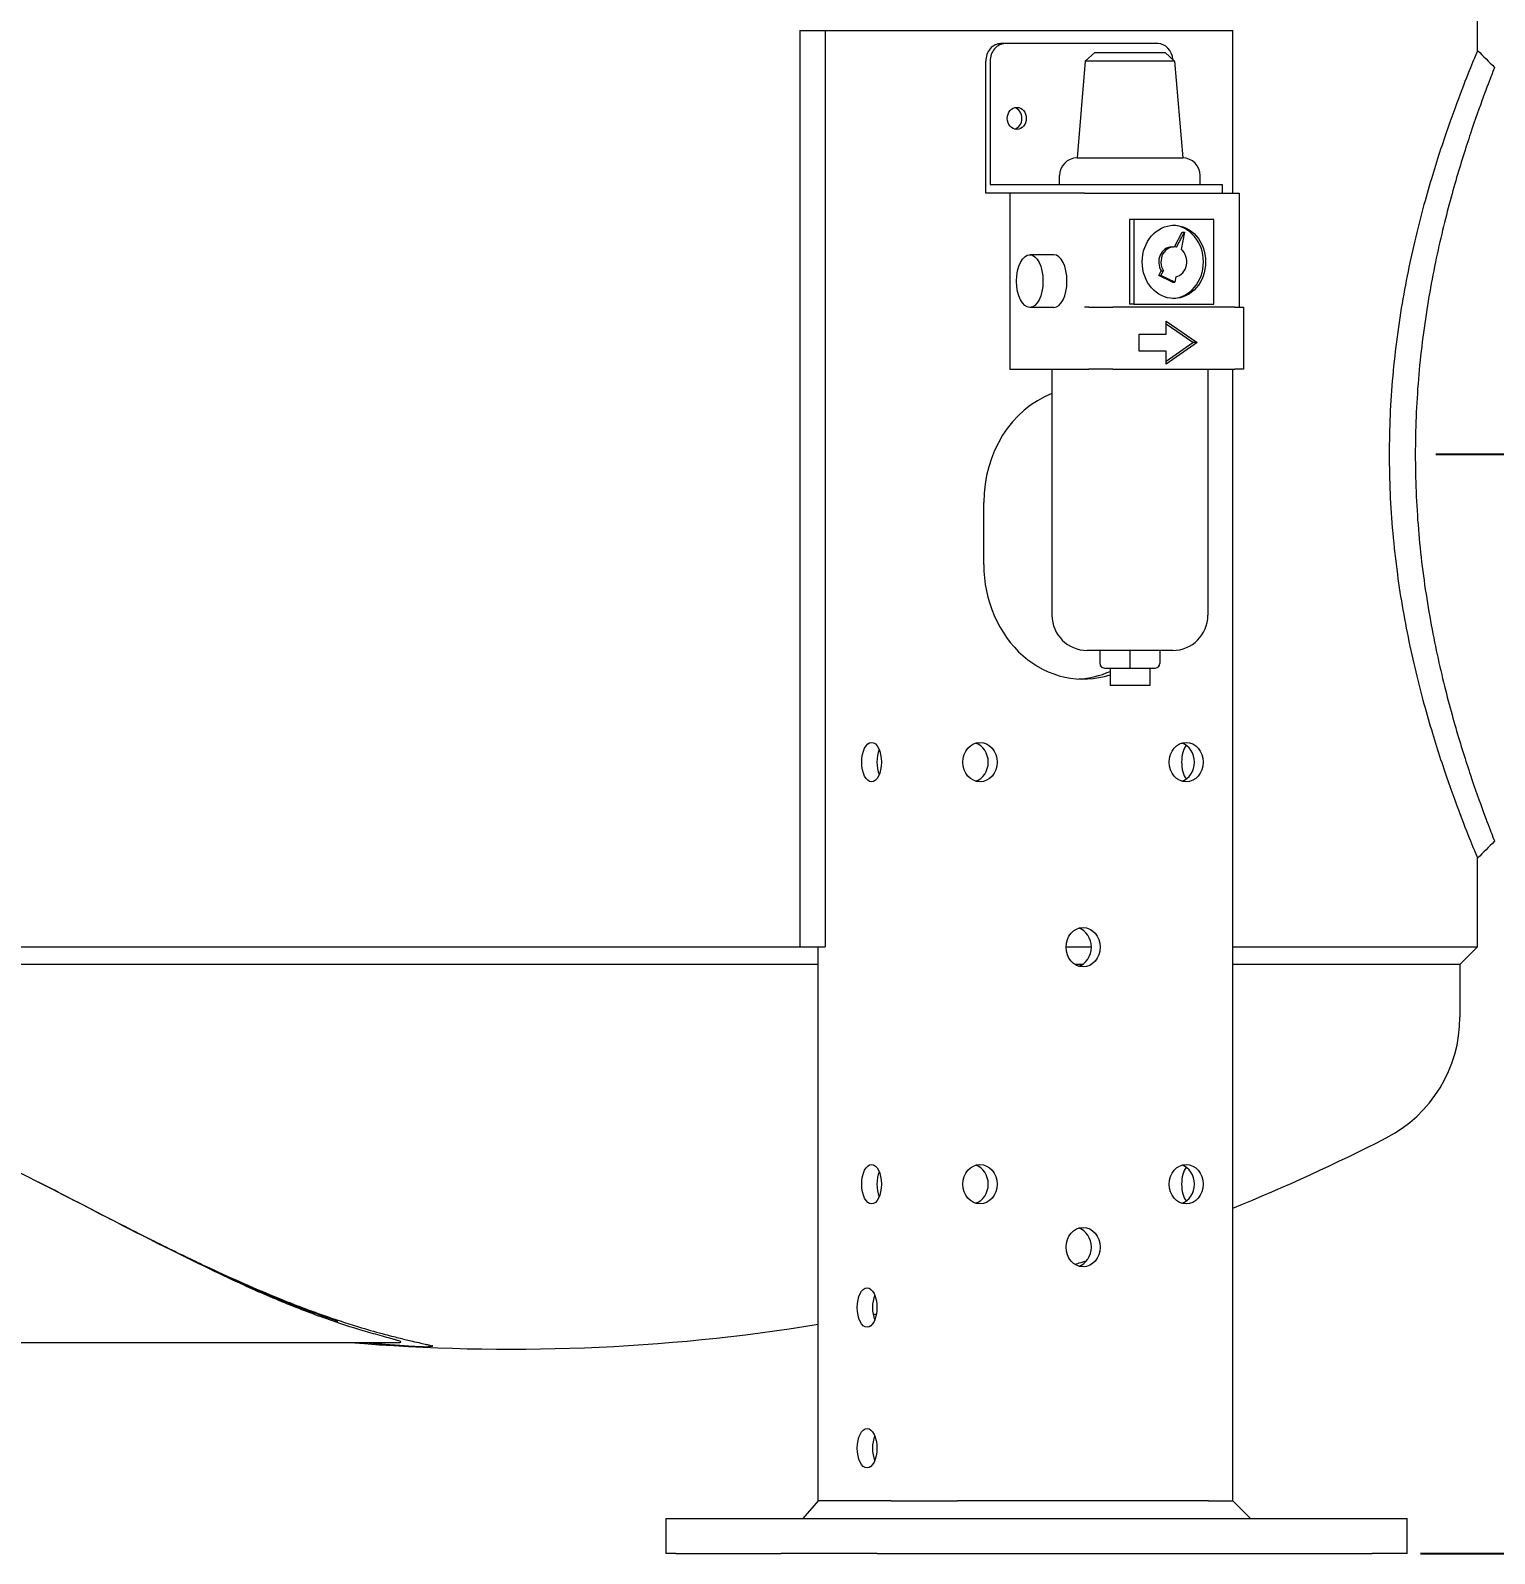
# Model space of a CAD drawing. Header units: inches. Extents: x 14 to 368, y 5 to 236.
# Drawn here: x 68.16 to 88.97, y 37.95 to 59.6 of the extents above; entities that cross this region are included whole.
import ezdxf

# ---------------------------------------------------------------- set-up
doc = ezdxf.new("R2010")
doc.units = ezdxf.units.IN
doc.header["$LTSCALE"] = 11
doc.header["$MEASUREMENT"] = 0
doc.linetypes.add('CHAIN', pattern=[0.7087, 0.4724, -0.0591, 0.1181, -0.0591])
for name, color, linetype, lineweight in [('Centerline (ANSI)', 7, 'Continuous', 25), ('Dimension (ANSI)', 7, 'Continuous', 25), ('Visible (ANSI)', 7, 'Continuous', 50)]:
    doc.layers.add(name, color=color, linetype=linetype, lineweight=lineweight)
doc.styles.add('MEMCOR Medium', font='arial.ttf')
doc.dimstyles.new('Default (ANSI)', dxfattribs={"dimscale": 11, "dimtxt": 0.15, "dimasz": 0.098425, "dimexe": 0.125, "dimexo": 0.0625, "dimgap": 0.031496, "dimtad": 0, "dimtih": 1, "dimtoh": 1, "dimdec": 4, "dimrnd": 1e-08, "dimzin": 3, "dimdsep": 46, "dimlunit": 5, "dimtxsty": 'MEMCOR Medium', "dimcen": 0.09, "dimdle": 0.393701, "dimclrd": 256, "dimclre": 256, "dimclrt": 256, "dimadec": 0, "dimazin": 1, "dimtfac": 0.8, "dimtofl": 0, "dimtmove": 0, "dimatfit": 3, "dimfxl": 1, "dimfrac": 1, "dimtolj": 1, "dimtzin": 4, "dimlwd": -1, "dimlwe": -1, "dimarcsym": 0})

# ---------------------------------------------------------------- blocks, each defined once
blk = doc.blocks.new('*D22')
at = {"layer": 'Defpoints', "color": 0, "transparency": 16777216}
for p in [(126.01, 53.571), (137.369, 53.571), (87.233, 37.946)]:
    blk.add_point(p, dxfattribs=at)
at = {"layer": 'Dimension (ANSI)', "transparency": 16777216}
for p, q in [((126.698, 53.571), (138.744, 53.571)), ((137.369, 52.488), (137.369, 48.859)), ((137.369, 39.028), (137.369, 42.657)), ((87.92, 37.946), (138.744, 37.946))]:
    blk.add_line(p, q, dxfattribs=at)
for points in [[(137.189, 52.488), (137.55, 52.488), (137.369, 53.571)], [(137.189, 39.028), (137.55, 39.028), (137.369, 37.946)]]:
    blk.add_solid(points, dxfattribs=at)
at = {"layer": 'Dimension (ANSI)', "transparency": 16777216, "char_height": 1.65, "attachment_point": 5, "style": 'MEMCOR Medium'}
for s, insert in [('\\A1; 15{\\H0.8x;\\S5#8;} in', (137.369, 47.455)), ('\\A1;[396.9 mm]', (137.369, 44.354))]:
    blk.add_mtext(s, dxfattribs=dict(at, insert=insert))

msp = doc.modelspace()

# ---------------------------------------------------------------- linework, layer by layer
at = {"layer": 'Centerline (ANSI)', "linetype": 'CHAIN', "ltscale": 0.952448}
msp.add_line((88.136408, 53.57051), (126.010408, 53.57051), dxfattribs=at)
at = {"layer": 'Visible (ANSI)', "linetype": 'Continuous', "lineweight": 18}
for p, q in [((88.731663, 59.311206), (88.731663, 82.573498)), ((79.098223, 59.59551), (79.461065, 59.59551)), ((79.098223, 59.59551), (79.098223, 46.57051)), ((79.461065, 59.59551), (80.398407, 59.59551)), ((79.461065, 59.59551), (79.461065, 46.57051)), ((80.398407, 59.59551), (81.340965, 59.59551)), ((81.340965, 59.59551), (84.908989, 59.59551)), ((84.908989, 59.59551), (85.253989, 59.59551)), ((85.253989, 57.28301), (85.253989, 59.59551)), ((82.020508, 59.40801), (81.958008, 59.40801)), ((84.185571, 59.40801), (82.020508, 59.40801)), ((81.741501, 57.28301), (81.741501, 59.15801)), ((81.804001, 59.15801), (81.804001, 57.40801)), ((83.155159, 59.158442), (83.040539, 57.78301)), ((83.290539, 59.28301), (83.155159, 59.158442)), ((84.42592, 59.158442), (83.155159, 59.158442)), ((83.290539, 59.28301), (84.290539, 59.28301)), ((84.290539, 59.28301), (84.42592, 59.158442)), ((84.42592, 59.158442), (84.540539, 57.78301)), ((83.040539, 57.78301), (84.540539, 57.78301)), ((81.804001, 57.40801), (82.304001, 57.40801)), ((82.304001, 57.40801), (85.103039, 57.40801)), ((82.790539, 57.40801), (82.790539, 57.53301)), ((84.790539, 57.40801), (84.790539, 57.53301)), ((85.103039, 57.40801), (85.103039, 57.28301)), ((82.304001, 57.28301), (81.741501, 57.28301)), ((82.083008, 57.28301), (82.083008, 54.78301)), ((82.935086, 57.28301), (82.304001, 57.28301)), ((83.145508, 57.28301), (82.935086, 57.28301)), ((83.145508, 57.28301), (83.487014, 57.28301)), ((83.487014, 57.28301), (84.353039, 57.28301)), ((84.353039, 57.28301), (85.219065, 57.28301)), ((85.219065, 57.28301), (85.344065, 57.28301)), ((85.344065, 57.28301), (85.344065, 55.662818)), ((83.784454, 56.906816), (83.784454, 55.705019)), ((83.846954, 56.906816), (83.784454, 56.906816)), ((84.984125, 56.906816), (83.846954, 56.906816)), ((83.846954, 56.906816), (83.846954, 55.705019)), ((84.421979, 56.518509), (84.535124, 56.726398)), ((84.45112, 56.514634), (84.566374, 56.726398)), ((84.566374, 56.726398), (84.518192, 56.482554)), ((84.535124, 56.726398), (84.566374, 56.726398)), ((84.984125, 55.705019), (84.984125, 56.906816)), ((84.384289, 56.518639), (84.415539, 56.518639)), ((82.708008, 56.40801), (82.367661, 56.40801)), ((84.200883, 56.112274), (84.236856, 56.178369)), ((84.200883, 56.112274), (84.232133, 56.112274)), ((84.395395, 56.01924), (84.200883, 56.112274)), ((84.232133, 56.112274), (84.268106, 56.178369)), ((84.426645, 56.01924), (84.232133, 56.112274)), ((84.236856, 56.178369), (84.268106, 56.178369)), ((84.441683, 56.095349), (84.426645, 56.01924)), ((84.395395, 56.01924), (84.426645, 56.01924)), ((82.708008, 55.65801), (82.367661, 55.65801)), ((83.208008, 55.662818), (83.145508, 55.662818)), ((83.208008, 55.662818), (83.549514, 55.662818)), ((85.281565, 55.662818), (83.549514, 55.662818)), ((83.846954, 55.705019), (83.784454, 55.705019)), ((83.846954, 55.705019), (84.984125, 55.705019)), ((85.281565, 55.662818), (85.406565, 55.662818)), ((85.406565, 55.662818), (85.406565, 54.78301)), ((84.30652, 55.277595), (84.30652, 55.465402)), ((84.30652, 55.465402), (84.746104, 55.15801)), ((83.919685, 55.038426), (83.919685, 55.277595)), ((83.919685, 55.277595), (84.30652, 55.277595)), ((84.683604, 55.15801), (84.30652, 55.421697)), ((84.30652, 55.038426), (83.919685, 55.038426)), ((84.746104, 55.15801), (84.30652, 54.850618)), ((84.30652, 54.894323), (84.683604, 55.15801)), ((84.30652, 54.850618), (84.30652, 55.038426)), ((84.746104, 55.15801), (84.683604, 55.15801)), ((82.083008, 54.78301), (83.208008, 54.78301)), ((82.682762, 54.78301), (82.682762, 51.28301)), ((83.549514, 54.78301), (83.208008, 54.78301)), ((83.549514, 54.78301), (85.281565, 54.78301)), ((84.898316, 54.78301), (84.898316, 51.28301)), ((85.253989, 38.69551), (85.253989, 54.78301)), ((85.406565, 54.78301), (85.281565, 54.78301)), ((81.713355, 52.00551), (81.713355, 52.88551)), ((84.398316, 50.78301), (83.182762, 50.78301)), ((83.364522, 50.78301), (83.364522, 50.59551)), ((83.790539, 50.78301), (83.790539, 50.59551)), ((84.216557, 50.78301), (84.216557, 50.59551)), ((83.427022, 50.53301), (83.790539, 50.53301)), ((83.509289, 50.53301), (83.509289, 50.28301)), ((83.790539, 50.59551), (83.790539, 50.53301)), ((83.790539, 50.53301), (84.154057, 50.53301)), ((84.071789, 50.53301), (84.071789, 50.28301)), ((84.071789, 50.28301), (83.509289, 50.28301)), ((88.731663, 46.57051), (88.731663, 47.829814)), ((64.137369, 46.57051), (79.098223, 46.57051)), ((79.098223, 46.57051), (79.461065, 46.57051)), ((79.360376, 38.69551), (79.360376, 46.57051)), ((82.882545, 46.57051), (83.242408, 46.57051)), ((85.253989, 46.57051), (88.731663, 46.57051)), ((88.481408, 46.32051), (88.731408, 46.57051)), ((79.360376, 46.32051), (64.52931, 46.32051)), ((83.118922, 46.32051), (83.006032, 46.32051)), ((88.481408, 46.32051), (85.253989, 46.32051)), ((88.481408, 46.32051), (88.481408, 45.571143)), ((65.778687, 40.94551), (73.372079, 40.94551)), ((79.360376, 38.69551), (79.14387, 38.44551)), ((80.398407, 38.69551), (79.360376, 38.69551)), ((80.398407, 38.69551), (81.340965, 38.69551)), ((84.908989, 38.69551), (81.340965, 38.69551)), ((84.908989, 38.69551), (85.253989, 38.69551)), ((85.253989, 38.69551), (85.503989, 38.44551)), ((77.200499, 38.44551), (77.334473, 38.44551)), ((77.200499, 37.94551), (77.200499, 38.44551)), ((77.334473, 38.44551), (78.834473, 38.44551)), ((78.834473, 38.44551), (80.200499, 38.44551)), ((80.200499, 38.44551), (87.232625, 38.44551)), ((87.232625, 38.44551), (87.732625, 38.44551)), ((87.732625, 37.94551), (87.732625, 38.44551)), ((77.334473, 37.94551), (77.200499, 37.94551)), ((77.334473, 37.94551), (78.834473, 37.94551)), ((80.200499, 37.94551), (78.834473, 37.94551)), ((80.200499, 37.94551), (87.232625, 37.94551)), ((87.732625, 37.94551), (87.232625, 37.94551))]:
    msp.add_line(p, q, dxfattribs=at)
for centre, radius, start, end in [((83.040539, 57.53301), 0.25, 90, 180), ((84.540539, 57.53301), 0.25, 0, 90), ((83.182762, 51.28301), 0.5, 180, 270), ((84.398316, 51.28301), 0.5, 270, 0), ((83.427022, 50.59551), 0.0625, 180, 270), ((84.154057, 50.59551), 0.0625, 270, 0), ((86.551408, 45.571143), 1.93, 297.1209747, 0), ((74.981408, 68.16051), 27.31, 292.0952383, 297.1209747), ((74.981408, 68.16051), 27.31, 287.090978, 287.4611133), ((74.981408, 68.16051), 27.31, 265.2195965, 279.2268081), ((74.981408, 68.16051), 27.31, 280.8890485, 280.9893358)]:
    msp.add_arc(centre, radius, start, end, dxfattribs=at)
for centre, major_axis, ratio, start_param, end_param in [((81.958008, 59.15801), (0, 0.25), 0.866025404, 0, 1.570796327), ((82.020508, 59.15801), (0, 0.25), 0.866025404, 0, 1.570796327), ((84.185571, 59.15801), (0, 0.25), 0.866025404, 4.805451931, 6.283185307), ((82.120387, 58.34551), (0, -0.15625), 0.866025404, 0.233043799, 2.908548855), ((84.384289, 56.305917), (0, -0.520383), 0.866025404, 0.034677954, 3.1069147), ((84.384289, 56.305917), (0, 0.212722), 0.866025404, 0, 2.213798072), ((84.415539, 56.305917), (0, 0.212722), 0.866025404, 6.088823721, 8.496983379), ((82.708008, 56.03301), (0, 0.375), 0.5, 3.141592654, 6.283185307), ((84.415539, 56.305917), (0, -0.212722), 0.866025404, 0.142396418, 2.550556077), ((83.124977, 52.88551), (0, 1.63), 0.866025404, 0.31863136, 1.570796327), ((83.124977, 52.00551), (0, -1.63), 0.866025404, 4.71238898, 6.55891486), ((82.999977, 52.00551), (0, -1.63), 0.866025404, 0.044289806, 0.369125163), ((80.334913, 49.19551), (0, -0.28), 0.5, 4.025522722, 5.399255239), ((81.534662, 49.19551), (0, -0.28), 0.866025404, 0.260688299, 2.880904355), ((84.66504, 49.19551), (0, 0.28), 0.5, 0.549470758, 2.592121895), ((84.465292, 49.19551), (0, -0.28), 0.866025404, 0.260688299, 2.880904355), ((82.999977, 46.56451), (0, -0.28), 0.866025404, 0.260688299, 2.880904355), ((80.334913, 43.19551), (0, -0.28), 0.5, 4.025522722, 5.399255239), ((81.534662, 43.19551), (0, -0.28), 0.866025404, 0.260688299, 2.880904355), ((84.66504, 43.19551), (0, 0.28), 0.5, 0.549470758, 2.592121895), ((84.465292, 43.19551), (0, -0.28), 0.866025404, 0.260688299, 2.880904355), ((82.999977, 42.30151), (0, -0.28), 0.866025404, 0.260688299, 2.880904355), ((80.271382, 41.44151), (0, -0.28), 0.5, 4.025522722, 5.399255239), ((80.271382, 39.44151), (0, -0.28), 0.5, 4.025522722, 5.399255239)]:
    msp.add_ellipse(centre, major_axis=major_axis, ratio=ratio, start_param=start_param, end_param=end_param, dxfattribs=at)
for centre, major_axis, ratio in [((82.182887, 58.34551), (0, -0.15625), 0.866025404), ((84.415539, 56.305917), (0, 0.520383), 0.866025404), ((82.367661, 56.03301), (0, 0.375), 0.5), ((80.118407, 49.19551), (0, 0.28), 0.5), ((81.659662, 49.19551), (0, -0.28), 0.866025404), ((84.590292, 49.19551), (0, -0.28), 0.866025404), ((83.124977, 46.56451), (0, -0.28), 0.866025404), ((80.118407, 43.19551), (0, 0.28), 0.5), ((81.659662, 43.19551), (0, -0.28), 0.866025404), ((84.590292, 43.19551), (0, -0.28), 0.866025404), ((83.124977, 42.30151), (0, -0.28), 0.866025404), ((80.054876, 41.44151), (0, -0.28), 0.5), ((80.054876, 39.44151), (0, -0.28), 0.5)]:
    msp.add_ellipse(centre, major_axis=major_axis, ratio=ratio, dxfattribs=at)
for points, knots in [([(88.731663, 59.311206), (88.731663, 59.311206), (88.716759, 59.275813), (88.656157, 59.128329), (88.610495, 59.016284), (88.495571, 58.721923), (88.426296, 58.539374), (88.276825, 58.119434), (88.196755, 57.88201), (88.040798, 57.377273), (87.959223, 57.091961), (87.804348, 56.469598), (87.731201, 56.132539), (87.608353, 55.426988), (87.558699, 55.057849), (87.492462, 54.312391), (87.475963, 53.936056), (87.475963, 53.57051)], [66.810182418, 66.810182418, 66.810182418, 66.810182418, 69.592242333, 69.592242333, 72.374302247, 72.374302247, 75.156362161, 75.156362161, 77.938422076, 77.938422076, 80.723877363, 80.723877363, 83.50933265, 83.50933265, 86.294787937, 86.294787937, 89.080243224, 89.080243224, 89.080243224, 89.080243224]), ([(88.972854, 59.07051), (88.972854, 59.07051), (88.959448, 59.036704), (88.904896, 58.895656), (88.863783, 58.788457), (88.76032, 58.506606), (88.69796, 58.331732), (88.563489, 57.929219), (88.491493, 57.701549), (88.351403, 57.217418), (88.278223, 56.943781), (88.13949, 56.346979), (88.074075, 56.02381), (87.964373, 55.347617), (87.920123, 54.993982), (87.861151, 54.280231), (87.846499, 53.920099), (87.846499, 53.57051)], [-21.300946936, -21.300946936, -21.300946936, -21.300946936, -18.639578141, -18.639578141, -15.978209345, -15.978209345, -13.31684055, -13.31684055, -10.655471755, -10.655471755, -7.991603816, -7.991603816, -5.327735877, -5.327735877, -2.663867939, -2.663867939, 0, 0, 0, 0]), ([(87.475963, 53.57051), (87.475963, 53.204965), (87.492462, 52.828629), (87.543208, 52.257523), (87.565518, 52.060162), (87.591732, 51.865709)], [89.080243224, 89.080243224, 89.080243224, 89.080243224, 91.865698511, 91.865698511, 93.348202054, 93.348202054, 93.348202054, 93.348202054]), ([(87.846499, 53.57051), (87.846499, 53.220921), (87.861151, 52.86079), (87.90523, 52.327294), (87.923439, 52.151467), (87.944702, 51.977892)], [0, 0, 0, 0, 2.663867939, 2.663867939, 3.982236727, 3.982236727, 3.982236727, 3.982236727]), ([(87.944702, 51.977892), (87.966519, 51.800811), (87.991519, 51.626077), (88.074075, 51.11721), (88.13949, 50.794041), (88.278223, 50.19724), (88.351403, 49.923602), (88.491493, 49.439471), (88.563489, 49.211802), (88.69796, 48.809289), (88.76032, 48.634414), (88.863783, 48.352564), (88.904896, 48.245364), (88.959448, 48.104316), (88.972854, 48.07051), (88.972854, 48.07051)], [-81.221551016, -81.221551016, -81.221551016, -81.221551016, -79.876051866, -79.876051866, -77.212183927, -77.212183927, -74.548315989, -74.548315989, -71.886947193, -71.886947193, -69.225578398, -69.225578398, -66.564209603, -66.564209603, -63.902840808, -63.902840808, -63.902840808, -63.902840808]), ([(87.591732, 51.865709), (87.614888, 51.694873), (87.641045, 51.526275), (87.731201, 51.008481), (87.804348, 50.671423), (87.959223, 50.04906), (88.040798, 49.763748), (88.196755, 49.259011), (88.276825, 49.021587), (88.426296, 48.601647), (88.495571, 48.419097), (88.610495, 48.124737), (88.656157, 48.012691), (88.716759, 47.865207), (88.731663, 47.829814), (88.731663, 47.829814)], [4.26795883, 4.26795883, 4.26795883, 4.26795883, 5.570910574, 5.570910574, 8.356365861, 8.356365861, 11.141821148, 11.141821148, 13.923881063, 13.923881063, 16.705940977, 16.705940977, 19.488000892, 19.488000892, 22.270060806, 22.270060806, 22.270060806, 22.270060806]), ([(65.793544, 44.400011), (65.809994, 44.395744), (65.826558, 44.39119), (65.843223, 44.386355), (65.941934, 44.357713), (66.043961, 44.319459), (66.148288, 44.274255), (66.225893, 44.240631), (66.303833, 44.203616), (66.38218, 44.16462), (66.497331, 44.107307), (66.613933, 44.045396), (66.728226, 43.985906), (66.839761, 43.927852), (66.950455, 43.871469), (67.059398, 43.821388), (67.269562, 43.724776), (67.474001, 43.626396), (67.674501, 43.527702), (68.04467, 43.345491), (68.401046, 43.162499), (68.744566, 42.985931), (69.043554, 42.832251), (69.331968, 42.683714), (69.60759, 42.544179), (69.847482, 42.422732), (70.077662, 42.308084), (70.296363, 42.201905), (70.3927, 42.155134), (70.486806, 42.109996), (70.57852, 42.066582), (70.621891, 42.046052), (70.664802, 42.02587), (70.708046, 42.005672), (71.030546, 41.855036), (71.358984, 41.709708), (71.680255, 41.57922), (71.919234, 41.482156), (72.154366, 41.393217), (72.380704, 41.314502), (72.549068, 41.255949), (72.712601, 41.203018), (72.868894, 41.155993), (72.985154, 41.121014), (73.097418, 41.089292), (73.204261, 41.06078), (73.244485, 41.050046), (73.283933, 41.039766), (73.322498, 41.029932), (73.356063, 41.021373), (73.38855, 41.013251), (73.421725, 41.005109), (73.478776, 40.991106), (73.537194, 40.977256), (73.593359, 40.964257), (73.635138, 40.954588), (73.675682, 40.945384), (73.713075, 40.936849), (73.74089, 40.9305), (73.76698, 40.924517), (73.790199, 40.918959), (73.80747, 40.914825), (73.823162, 40.910926), (73.83646, 40.907288), (73.846352, 40.904581), (73.854886, 40.902034), (73.861545, 40.899617), (73.871333, 40.896065), (73.877897, 40.892523), (73.872859, 40.889875), (73.867942, 40.88729), (73.852465, 40.88551), (73.814021, 40.88551)], [0.0321015895, 0.0321015895, 0.0321015895, 0.0321015895, 0.036712254, 0.036712254, 0.036712254, 0.0640208664, 0.0640208664, 0.0640208664, 0.0843345282, 0.0843345282, 0.0843345282, 0.1141907117, 0.1141907117, 0.1141907117, 0.1433263465, 0.1433263465, 0.1433263465, 0.1995327049, 0.1995327049, 0.1995327049, 0.3033025386, 0.3033025386, 0.3033025386, 0.3936200071, 0.3936200071, 0.3936200071, 0.4722290289, 0.4722290289, 0.4722290289, 0.5068560823, 0.5068560823, 0.5068560823, 0.5232312678, 0.5232312678, 0.5232312678, 0.6453529518, 0.6453529518, 0.6453529518, 0.7361938393, 0.7361938393, 0.7361938393, 0.8037663339, 0.8037663339, 0.8037663339, 0.8540305063, 0.8540305063, 0.8540305063, 0.8729534906, 0.8729534906, 0.8729534906, 0.8894233642, 0.8894233642, 0.8894233642, 0.9177469603, 0.9177469603, 0.9177469603, 0.9388156232, 0.9388156232, 0.9388156232, 0.9544876642, 0.9544876642, 0.9544876642, 0.9661453983, 0.9661453983, 0.9661453983, 0.974817068, 0.974817068, 0.974817068, 0.987562331, 0.987562331, 0.987562331, 1, 1, 1, 1]), ([(72.526789, 41.24818), (72.562052, 41.236359), (72.424571, 41.282729), (72.372694, 41.300715), (72.360058, 41.305118), (72.309325, 41.322885), (72.270859, 41.336557), (72.115805, 41.392506), (71.99689, 41.437286), (71.513152, 41.627012), (71.132385, 41.793355), (70.241635, 42.213485), (69.719936, 42.480066), (68.87604, 42.917083), (68.584243, 43.068945), (68.278688, 43.224527)], [17.675941415, 17.675941415, 17.675941415, 17.675941415, 18.27389895, 18.27389895, 18.465260999, 18.465260999, 19.039360931, 19.039360931, 20.761897462, 20.761897462, 25.935225322, 25.935225322, 32.310171866, 32.310171866, 35.485294854, 35.485294854, 35.485294854, 35.485294854]), ([(73.329107, 40.990022), (73.29854, 40.998697), (73.264019, 41.008096), (73.147451, 41.039895), (73.05827, 41.064456), (72.80424, 41.137879), (72.613714, 41.197408), (72.21051, 41.337497), (71.997386, 41.418075), (71.558674, 41.597663), (71.33298, 41.696674), (70.933297, 41.881906), (70.759892, 41.965469), (70.588038, 42.050684)], [29.435665692, 29.435665692, 29.435665692, 29.435665692, 30.077451678, 30.077451678, 31.488035882, 31.488035882, 34.351757263, 34.351757263, 37.215478644, 37.215478644, 40.079200025, 40.079200025, 42.254232902, 42.254232902, 42.254232902, 42.254232902]), ([(72.937348, 40.945511), (72.967681, 40.942556), (72.998068, 40.939666), (73.028458, 40.936849), (73.096947, 40.9305), (73.165466, 40.924517), (73.233617, 40.918959), (73.284311, 40.914825), (73.3348, 40.910926), (73.385059, 40.907288), (73.422445, 40.904581), (73.459463, 40.902034), (73.496928, 40.899617), (73.551994, 40.896065), (73.612533, 40.892523), (73.669045, 40.889875), (73.724194, 40.88729), (73.775577, 40.88551), (73.814021, 40.88551)], [0.93186170621, 0.93186170621, 0.93186170621, 0.93186170621, 0.93881562321, 0.93881562321, 0.93881562321, 0.95448766423, 0.95448766423, 0.95448766423, 0.96614539828, 0.96614539828, 0.96614539828, 0.97481706799, 0.97481706799, 0.97481706799, 0.98756233101, 0.98756233101, 0.98756233101, 1, 1, 1, 1]), ([(73.372079, 40.94551), (73.390399, 40.94551), (73.402947, 40.946077), (73.420236, 40.947968), (73.424945, 40.949295), (73.431099, 40.954026), (73.424629, 40.958177), (73.407107, 40.965934), (73.395789, 40.969894), (73.369457, 40.978316), (73.354401, 40.98278), (73.335117, 40.988312), (73.332132, 40.989163), (73.329107, 40.990022)], [27.877186463, 27.877186463, 27.877186463, 27.877186463, 28.074606715, 28.074606715, 28.272026968, 28.272026968, 28.666867474, 28.666867474, 29.019513525, 29.019513525, 29.372159576, 29.372159576, 29.435665692, 29.435665692, 29.435665692, 29.435665692])]:
    msp.add_open_spline(points, degree=3, knots=knots, dxfattribs=at)
for points in [[(88.731663, 59.311206), (88.812049, 59.230964), (88.892467, 59.150752), (88.972854, 59.07051)], [(88.972854, 48.07051), (88.892467, 47.990268), (88.812049, 47.910056), (88.731663, 47.829814)], [(73.874175, 40.906499), (73.874262, 40.901631), (73.874391, 40.896775), (73.874577, 40.891938)]]:
    msp.add_open_spline(points, degree=3, dxfattribs=at)

# ---------------------------------------------------------------- dimensions: what is measured, and where the dimension line sits
at = {"layer": 'Dimension (ANSI)'}
dim = msp.add_linear_dim(base=(137.369474, 53.57051), p1=(87.232625, 37.94551), p2=(126.010408, 53.57051), angle=90, text=' <> in\\X[396.9 mm]', dimstyle='Default (ANSI)', override={"dimgap": 0.031496, "dimdec": 4, "dimpost": '', "dimtol": 0, "dimlim": 0, "dimtp": 0, "dimtm": 0, "dimtdec": 2, "dimatfit": 1}, dxfattribs=at)
dim.commit()
dim.dimension.update_dxf_attribs({"geometry": '*D22', "text_midpoint": (137.369474, 45.75801), "dimtype": 160})

doc.saveas('drawing.dxf')
